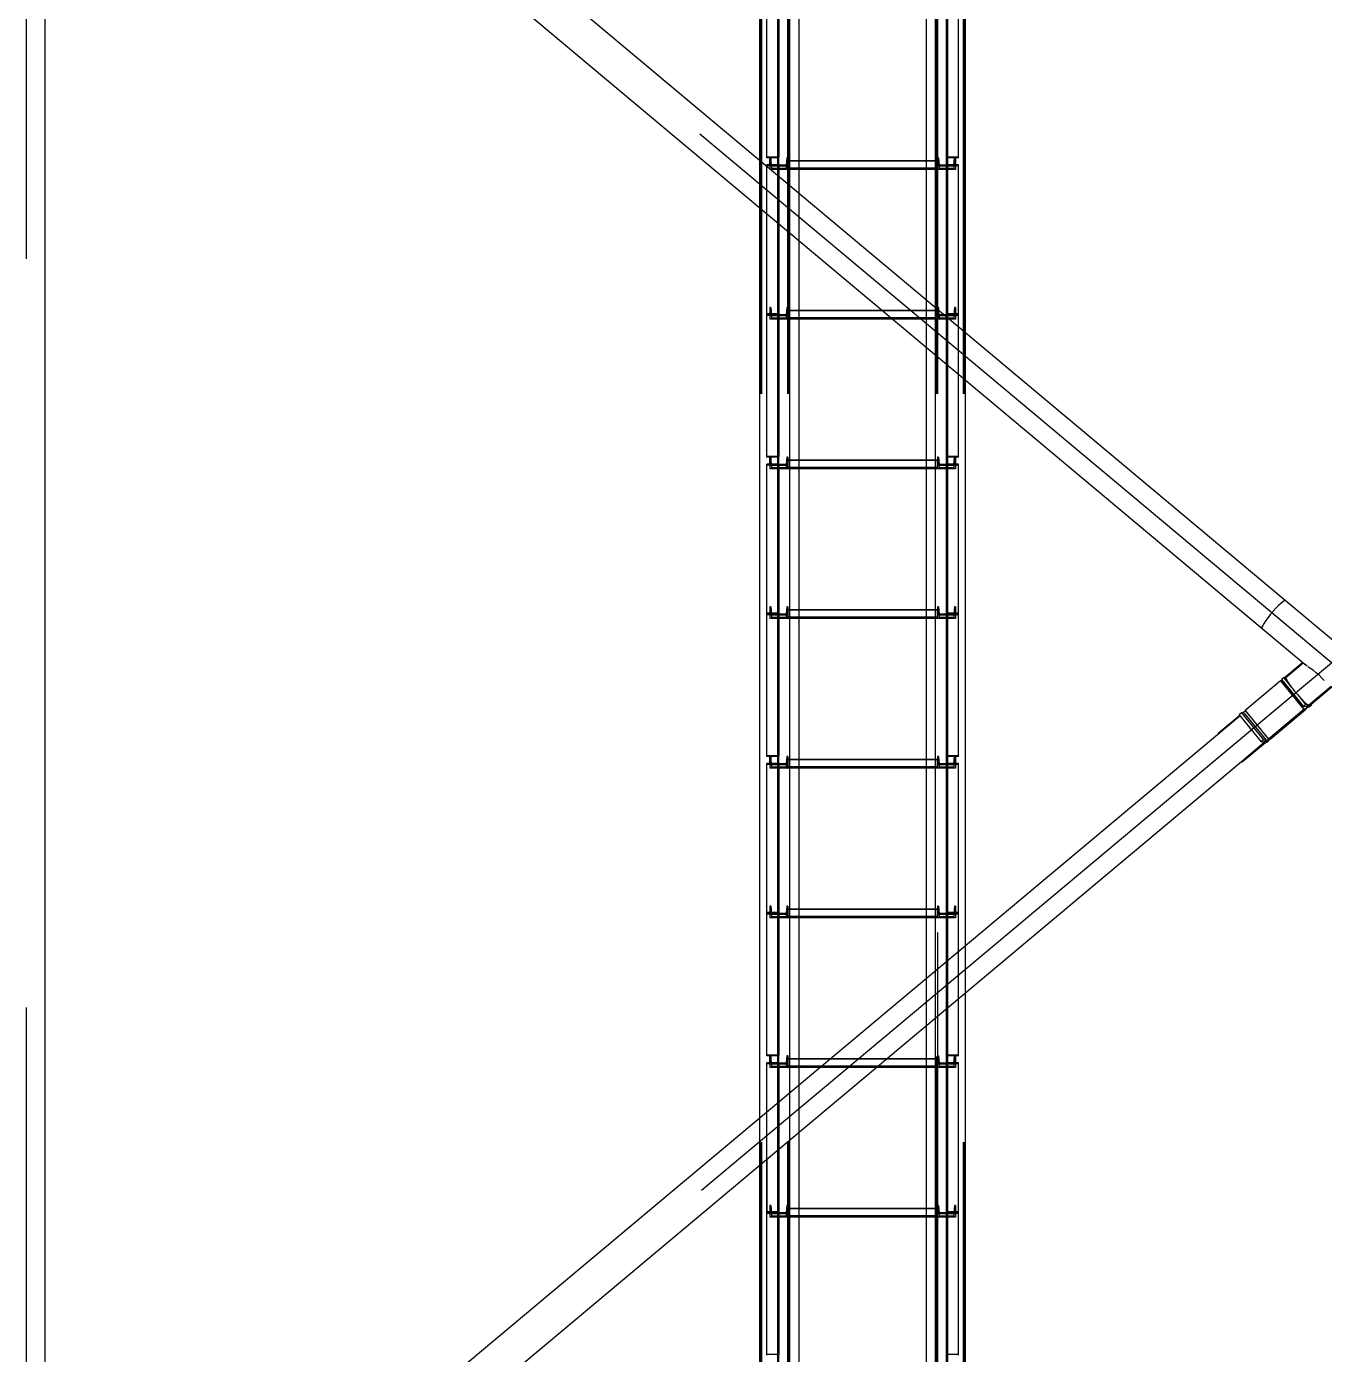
# Model space of a CAD drawing. Header units: millimetres. Extents: x 150209.93 to 150215.05, y 136675.65 to 136679.93.
# Drawn here: x 150210.9475 to 150211.1209, y 136677.8665 to 136678.0439 of the extents above; entities that cross this region are included whole.
import ezdxf

# ---------------------------------------------------------------- set-up
doc = ezdxf.new("R2010")
doc.units = ezdxf.units.MM
doc.header["$LTSCALE"] = 0.25
for name, pattern in [('CENTER', [50.8, 31.75, -6.35, 6.35, -6.35]), ('XKITLINE00', [0]), ('XKITLINE02', [4, 2, -2]), ('XKITLINE03', [6, 3, -1, 1, -1])]:
    doc.linetypes.add(name, pattern=pattern)

# ---------------------------------------------------------------- blocks, each defined once
blk = doc.blocks.new('çatıı')
at = {"color": 116, "linetype": 'XKITLINE02', "true_color": 0x136734}
for p, q in [((10587.15, 10820.27), (10587.15, 12464.01)), ((10587.68, 10820.27), (10587.68, 12464.27)), ((10604.92, 10820.27), (10604.92, 12464.27)), ((10605.45, 10820.27), (10605.45, 12464.01)), ((10704.55, 10820.27), (10704.54, 12464.01)), ((10705.08, 10820.27), (10705.07, 12464.27)), ((10722.31, 10820.27), (10722.31, 12464.27)), ((10722.85, 10820.27), (10722.84, 12464.01)), ((10723.69, 10867.93), (10723.69, 12464.01)), ((10605, 10820.27), (10605, 12460.68)), ((10605.85, 10820.3), (10605.85, 12460.65)), ((10612.5, 10820.66), (10612.5, 12460.66)), ((10697.5, 10884.14), (10697.5, 12460.66)), ((10704.15, 10820.3), (10704.15, 12460.65)), ((10705, 10820.27), (10705, 12460.68)), ((10606.3, 10854.23), (10606.3, 12426.32)), ((10703.69, 10880.3), (10703.69, 12400.21)), ((10704.15, 12377.22), (10704.15, 10820.3)), ((10705, 12377.22), (10705, 10820.27)), ((10591.01, 11977.69), (10591.01, 12072.91)), ((10598.21, 11972.34), (10598.21, 12072.32)), ((10599.01, 11972.34), (10599.01, 12072.91)), ((10710.99, 11972.34), (10710.99, 12072.91)), ((10711.79, 11972.34), (10711.79, 12072.32)), ((10718.99, 11977.69), (10718.99, 12072.91)), ((10586.3, 11944.21), (10586.3, 11975.88)), ((10599.01, 11978.28), (10591.01, 11978.28)), ((10598.21, 11977.69), (10591.01, 11977.69)), ((10593.7, 11977.71), (10593.02, 11977.71)), ((10593.02, 11972.21), (10593.02, 11977.71)), ((10593.02, 11977.71), (10593.02, 11975.44)), ((10594.08, 11972.91), (10593.7, 11977.71)), ((10593.7, 11977.71), (10593.7, 11975.44)), ((10599.01, 11978.16), (10598.21, 11978.16)), ((10598.21, 11934.29), (10598.21, 11978.16)), ((10599.01, 11872.95), (10599.01, 11978.16)), ((10604.34, 11977.71), (10603.95, 11972.91)), ((10605.02, 11977.71), (10604.34, 11977.71)), ((10604.34, 11977.71), (10604.34, 11975.44)), ((10605.02, 11977.71), (10605.02, 11972.21)), ((10605.02, 11977.71), (10605.02, 11975.44)), ((10605.02, 11969.94), (10605.02, 11975.68)), ((10612.5, 11975.68), (10605.02, 11975.68)), ((10705, 11975.67), (10605.02, 11975.67)), ((10705, 11975.68), (10697.5, 11975.68)), ((10705, 11977.71), (10705, 11975.44)), ((10705, 11977.71), (10705, 11972.21)), ((10705.68, 11977.71), (10705, 11977.71)), ((10705, 11969.94), (10705, 11975.68)), ((10705.68, 11977.71), (10705.68, 11975.44)), ((10705.68, 11977.71), (10706.06, 11972.91)), ((10718.99, 11978.28), (10710.99, 11978.28)), ((10710.99, 11872.95), (10710.99, 11978.16)), ((10711.79, 11978.16), (10710.99, 11978.16)), ((10711.79, 11873.52), (10711.79, 11978.16)), ((10718.99, 11977.69), (10711.79, 11977.69)), ((10715.93, 11972.91), (10716.32, 11977.71)), ((10716.32, 11977.71), (10716.32, 11975.44)), ((10717, 11977.71), (10716.32, 11977.71)), ((10717, 11975.44), (10717, 11977.71)), ((10717, 11977.69), (10717, 11972.21)), ((10598.21, 11973.04), (10591.01, 11973.04)), ((10591.01, 11940.32), (10591.01, 11973.04)), ((10599.01, 11972.47), (10591.01, 11972.47)), ((10593.7, 11975.44), (10593.02, 11975.44)), ((10593.02, 11975.44), (10593.02, 11969.94)), ((10605.02, 11972.21), (10593.02, 11972.21)), ((10593.02, 11972.21), (10593.02, 11969.94)), ((10605.02, 11969.94), (10593.02, 11969.94)), ((10593.7, 11975.44), (10594.08, 11970.64)), ((10603.95, 11972.91), (10594.08, 11972.91)), ((10594.08, 11972.91), (10594.08, 11970.64)), ((10603.95, 11970.64), (10594.08, 11970.64)), ((10599.01, 11972.34), (10598.21, 11972.34)), ((10604.34, 11975.44), (10603.95, 11970.64)), ((10603.95, 11972.91), (10603.95, 11970.64)), ((10605.02, 11975.44), (10604.34, 11975.44)), ((10705, 11975.45), (10605.02, 11975.45)), ((10605.02, 11975.44), (10605.02, 11969.94)), ((10705, 11975.44), (10605.02, 11975.44)), ((10605.02, 11972.21), (10605.02, 11969.94)), ((10705, 11970.86), (10605.02, 11970.86)), ((10705, 11970.66), (10605.02, 11970.66)), ((10612.5, 11970.18), (10605.02, 11970.18)), ((10612.5, 11969.94), (10605.02, 11969.94)), ((10705, 11970.18), (10697.5, 11970.18)), ((10705, 11969.94), (10697.5, 11969.94)), ((10705, 11975.44), (10705, 11969.94)), ((10705.68, 11975.44), (10705, 11975.44)), ((10705, 11972.21), (10705, 11969.94)), ((10717, 11972.21), (10705, 11972.21)), ((10717, 11969.94), (10705, 11969.94)), ((10705.68, 11975.44), (10706.06, 11970.64)), ((10706.06, 11972.91), (10706.06, 11970.64)), ((10715.93, 11972.91), (10706.06, 11972.91)), ((10715.93, 11970.64), (10706.06, 11970.64)), ((10718.99, 11972.47), (10710.99, 11972.47)), ((10711.79, 11972.34), (10710.99, 11972.34)), ((10718.99, 11973.04), (10711.79, 11973.04)), ((10716.32, 11975.44), (10715.93, 11970.64)), ((10715.93, 11972.91), (10715.93, 11970.64)), ((10717, 11975.44), (10716.32, 11975.44)), ((10717, 11975.44), (10717, 11969.94)), ((10717, 11972.21), (10717, 11969.94)), ((10718.99, 11872.95), (10718.99, 11973.04)), ((10606.3, 11927.46), (10606.3, 11959.14)), ((10612.5, 11922.27), (10612.5, 11953.95)), ((10591.01, 11872.95), (10591.01, 11940.32)), ((10598.21, 11873.52), (10598.21, 11934.29)), ((10599.01, 11933.62), (10599.01, 11872.95)), ((10599.01, 11878.65), (10598.21, 11878.65)), ((10697.5, 11851.1), (10697.5, 11882.78)), ((10711.79, 11878.65), (10710.99, 11878.65)), ((10598.21, 11873.52), (10591.01, 11873.52)), ((10591.01, 11777.73), (10591.01, 11872.95)), ((10599.01, 11872.95), (10591.01, 11872.95)), ((10599.01, 11872.95), (10591.01, 11872.95)), ((10598.21, 11872.36), (10591.01, 11872.36)), ((10593.7, 11877.73), (10593.02, 11877.73)), ((10593.02, 11877.73), (10593.02, 11872.23)), ((10593.02, 11877.73), (10593.02, 11875.46)), ((10593.7, 11875.46), (10593.02, 11875.46)), ((10593.02, 11875.46), (10593.02, 11869.96)), ((10605.02, 11872.23), (10593.02, 11872.23)), ((10593.02, 11872.23), (10593.02, 11869.96)), ((10605.02, 11869.96), (10593.02, 11869.96)), ((10593.7, 11877.73), (10594.08, 11872.93)), ((10593.7, 11877.73), (10593.7, 11875.46)), ((10593.7, 11875.46), (10594.08, 11870.66)), ((10603.95, 11872.93), (10594.08, 11872.93)), ((10594.08, 11872.93), (10594.08, 11870.66)), ((10603.95, 11870.66), (10594.08, 11870.66)), ((10598.21, 11772.39), (10598.21, 11872.36)), ((10599.01, 11772.39), (10599.01, 11872.95)), ((10604.34, 11877.73), (10603.95, 11872.93)), ((10604.34, 11875.46), (10603.95, 11870.66)), ((10603.95, 11872.93), (10603.95, 11870.66)), ((10605.02, 11877.73), (10604.34, 11877.73)), ((10604.34, 11877.73), (10604.34, 11875.46)), ((10605.02, 11875.46), (10604.34, 11875.46)), ((10605.02, 11877.73), (10605.02, 11872.23)), ((10605.02, 11877.73), (10605.02, 11875.46)), ((10605.02, 11869.96), (10605.02, 11875.7)), ((10612.5, 11875.7), (10605.02, 11875.7)), ((10705, 11875.69), (10605.02, 11875.69)), ((10705, 11875.47), (10605.02, 11875.47)), ((10605.02, 11875.46), (10605.02, 11869.96)), ((10705, 11875.46), (10605.02, 11875.46)), ((10605.02, 11872.23), (10605.02, 11869.96)), ((10705, 11870.88), (10605.02, 11870.88)), ((10705, 11870.68), (10605.02, 11870.68)), ((10612.5, 11870.2), (10605.02, 11870.2)), ((10612.5, 11869.96), (10605.02, 11869.96)), ((10705, 11875.7), (10668.11, 11875.7)), ((10705, 11870.2), (10674.68, 11870.2)), ((10705, 11869.96), (10674.97, 11869.96)), ((10703.69, 11845.91), (10703.69, 11877.59)), ((10705, 11875.46), (10705, 11877.73)), ((10705, 11872.23), (10705, 11877.73)), ((10705.68, 11877.73), (10705, 11877.73)), ((10705, 11869.96), (10705, 11875.7)), ((10705, 11869.96), (10705, 11875.46)), ((10705.68, 11875.46), (10705, 11875.46)), ((10705, 11872.23), (10705, 11869.96)), ((10717, 11872.23), (10705, 11872.23)), ((10717, 11869.96), (10705, 11869.96)), ((10705.68, 11877.73), (10705.68, 11875.46)), ((10706.06, 11872.93), (10705.68, 11877.73)), ((10706.06, 11870.66), (10705.68, 11875.46)), ((10706.06, 11872.93), (10706.06, 11870.66)), ((10715.93, 11872.93), (10706.06, 11872.93)), ((10715.93, 11870.66), (10706.06, 11870.66)), ((10710.99, 11772.39), (10710.99, 11872.95)), ((10718.99, 11872.95), (10710.99, 11872.95)), ((10718.99, 11872.95), (10710.99, 11872.95)), ((10718.99, 11873.52), (10711.79, 11873.52)), ((10711.79, 11772.39), (10711.79, 11872.36)), ((10718.99, 11872.36), (10711.79, 11872.36)), ((10716.32, 11877.73), (10715.93, 11872.93)), ((10716.32, 11875.46), (10715.93, 11870.66)), ((10715.93, 11872.93), (10715.93, 11870.66)), ((10716.32, 11877.73), (10716.32, 11875.46)), ((10717, 11877.73), (10716.32, 11877.73)), ((10717, 11875.46), (10716.32, 11875.46)), ((10717, 11877.73), (10717, 11875.46)), ((10717, 11877.73), (10717, 11872.23)), ((10717, 11875.46), (10717, 11869.96)), ((10717, 11872.23), (10717, 11869.96)), ((10718.99, 11777.73), (10718.99, 11872.95)), ((10599.01, 11867.02), (10598.21, 11867.02)), ((10711.79, 11867.02), (10710.99, 11867.02)), ((10723.69, 11829.16), (10723.69, 11860.84)), ((10599.01, 11778.32), (10591.01, 11778.32)), ((10598.21, 11777.73), (10591.01, 11777.73)), ((10598.21, 11773.08), (10591.01, 11773.08)), ((10591.01, 11672.99), (10591.01, 11773.08)), ((10599.01, 11772.51), (10591.01, 11772.51)), ((10593.7, 11777.75), (10593.02, 11777.75)), ((10593.02, 11772.25), (10593.02, 11777.75)), ((10593.02, 11777.75), (10593.02, 11775.48)), ((10593.7, 11775.48), (10593.02, 11775.48)), ((10593.02, 11775.48), (10593.02, 11769.98)), ((10605.02, 11772.25), (10593.02, 11772.25)), ((10593.02, 11772.25), (10593.02, 11769.98)), ((10594.08, 11772.95), (10593.7, 11777.75)), ((10593.7, 11777.75), (10593.7, 11775.48)), ((10593.7, 11775.48), (10594.08, 11770.68)), ((10603.95, 11772.95), (10594.08, 11772.95)), ((10594.08, 11772.95), (10594.08, 11770.68)), ((10599.01, 11778.2), (10598.21, 11778.2)), ((10598.21, 11673.56), (10598.21, 11778.2)), ((10599.01, 11772.39), (10598.21, 11772.39)), ((10599.01, 11672.99), (10599.01, 11778.2)), ((10604.34, 11777.75), (10603.95, 11772.95)), ((10604.34, 11775.48), (10603.95, 11770.68)), ((10603.95, 11772.95), (10603.95, 11770.68)), ((10605.02, 11777.75), (10604.34, 11777.75)), ((10604.34, 11777.75), (10604.34, 11775.48)), ((10605.02, 11775.48), (10604.34, 11775.48)), ((10605.02, 11777.75), (10605.02, 11772.25)), ((10605.02, 11777.75), (10605.02, 11775.48)), ((10605.02, 11769.98), (10605.02, 11775.72)), ((10612.5, 11775.72), (10605.02, 11775.72)), ((10705, 11775.71), (10605.02, 11775.71)), ((10705, 11775.49), (10605.02, 11775.49)), ((10605.02, 11775.48), (10605.02, 11769.98)), ((10705, 11775.48), (10605.02, 11775.48)), ((10605.02, 11772.25), (10605.02, 11769.98)), ((10705, 11775.72), (10697.5, 11775.72)), ((10705, 11777.75), (10705, 11775.48)), ((10705, 11777.75), (10705, 11772.25)), ((10705.68, 11777.75), (10705, 11777.75)), ((10705, 11769.98), (10705, 11775.72)), ((10705, 11775.48), (10705, 11769.98)), ((10705.68, 11775.48), (10705, 11775.48)), ((10705, 11772.25), (10705, 11769.98)), ((10717, 11772.25), (10705, 11772.25)), ((10705.68, 11777.75), (10705.68, 11775.48)), ((10705.68, 11777.75), (10706.06, 11772.95)), ((10705.68, 11775.48), (10706.06, 11770.68)), ((10706.06, 11772.95), (10706.06, 11770.68)), ((10715.93, 11772.95), (10706.06, 11772.95)), ((10718.99, 11778.32), (10710.99, 11778.32)), ((10710.99, 11672.99), (10710.99, 11778.2)), ((10711.79, 11778.2), (10710.99, 11778.2)), ((10718.99, 11772.51), (10710.99, 11772.51)), ((10711.79, 11772.39), (10710.99, 11772.39)), ((10711.79, 11673.56), (10711.79, 11778.2)), ((10718.99, 11777.73), (10711.79, 11777.73)), ((10718.99, 11773.08), (10711.79, 11773.08)), ((10715.93, 11772.95), (10716.32, 11777.75)), ((10716.32, 11775.48), (10715.93, 11770.68)), ((10715.93, 11772.95), (10715.93, 11770.68)), ((10716.32, 11777.75), (10716.32, 11775.48)), ((10717, 11777.75), (10716.32, 11777.75)), ((10717, 11775.48), (10716.32, 11775.48)), ((10717, 11775.48), (10717, 11777.75)), ((10717, 11777.73), (10717, 11772.25)), ((10717, 11775.48), (10717, 11769.98)), ((10717, 11772.25), (10717, 11769.98)), ((10718.99, 11672.99), (10718.99, 11773.08)), ((10605.02, 11769.98), (10593.02, 11769.98)), ((10603.95, 11770.68), (10594.08, 11770.68)), ((10705, 11770.9), (10605.02, 11770.9)), ((10705, 11770.7), (10605.02, 11770.7)), ((10612.5, 11770.22), (10605.02, 11770.22)), ((10612.5, 11769.98), (10605.02, 11769.98)), ((10705, 11770.22), (10697.5, 11770.22)), ((10705, 11769.98), (10697.5, 11769.98)), ((10717, 11769.98), (10705, 11769.98)), ((10715.93, 11770.68), (10706.06, 11770.68)), ((10593.7, 11677.77), (10593.02, 11677.77)), ((10593.02, 11677.77), (10593.02, 11672.27)), ((10593.02, 11677.77), (10593.02, 11675.5)), ((10593.7, 11675.5), (10593.02, 11675.5)), ((10593.02, 11675.5), (10593.02, 11670)), ((10593.7, 11677.77), (10594.08, 11672.97)), ((10593.7, 11677.77), (10593.7, 11675.5)), ((10593.7, 11675.5), (10594.08, 11670.7)), ((10599.01, 11678.69), (10598.21, 11678.69)), ((10604.34, 11677.77), (10603.95, 11672.97)), ((10604.34, 11675.5), (10603.95, 11670.7)), ((10605.02, 11677.77), (10604.34, 11677.77)), ((10604.34, 11677.77), (10604.34, 11675.5)), ((10605.02, 11675.5), (10604.34, 11675.5)), ((10605.02, 11677.77), (10605.02, 11672.27)), ((10605.02, 11677.77), (10605.02, 11675.5)), ((10605.02, 11670), (10605.02, 11675.74)), ((10612.5, 11675.74), (10605.02, 11675.74)), ((10705, 11675.73), (10605.02, 11675.73)), ((10705, 11675.51), (10605.02, 11675.51)), ((10605.02, 11675.5), (10605.02, 11670)), ((10705, 11675.5), (10605.02, 11675.5)), ((10705, 11675.74), (10697.5, 11675.74)), ((10705, 11677.77), (10705, 11675.5)), ((10705, 11677.77), (10705, 11672.27)), ((10705.68, 11677.77), (10705, 11677.77)), ((10705, 11670), (10705, 11675.74)), ((10705, 11675.5), (10705, 11670)), ((10705.68, 11675.5), (10705, 11675.5)), ((10705.68, 11677.77), (10705.68, 11675.5)), ((10705.68, 11677.77), (10706.06, 11672.97)), ((10705.68, 11675.5), (10706.06, 11670.7)), ((10711.79, 11678.69), (10710.99, 11678.69)), ((10716.32, 11677.77), (10715.93, 11672.97)), ((10716.32, 11675.5), (10715.93, 11670.7)), ((10716.32, 11677.77), (10716.32, 11675.5)), ((10717, 11677.77), (10716.32, 11677.77)), ((10717, 11675.5), (10716.32, 11675.5)), ((10717, 11677.77), (10717, 11675.5)), ((10717, 11677.77), (10717, 11672.27)), ((10717, 11675.5), (10717, 11670)), ((10598.21, 11673.56), (10591.01, 11673.56)), ((10591.01, 11577.77), (10591.01, 11672.99)), ((10599.01, 11672.99), (10591.01, 11672.99)), ((10599.01, 11672.99), (10591.01, 11672.99)), ((10598.21, 11672.4), (10591.01, 11672.4)), ((10605.02, 11672.27), (10593.02, 11672.27)), ((10593.02, 11672.27), (10593.02, 11670)), ((10605.02, 11670), (10593.02, 11670)), ((10603.95, 11672.97), (10594.08, 11672.97)), ((10594.08, 11672.97), (10594.08, 11670.7)), ((10603.95, 11670.7), (10594.08, 11670.7)), ((10598.21, 11572.43), (10598.21, 11672.4)), ((10599.01, 11667.06), (10598.21, 11667.06)), ((10599.01, 11572.43), (10599.01, 11672.99)), ((10603.95, 11672.97), (10603.95, 11670.7)), ((10605.02, 11672.27), (10605.02, 11670)), ((10705, 11670.92), (10605.02, 11670.92)), ((10705, 11670.72), (10605.02, 11670.72)), ((10612.5, 11670.25), (10605.02, 11670.25)), ((10612.5, 11670), (10605.02, 11670)), ((10705, 11670.25), (10697.5, 11670.25)), ((10705, 11670), (10697.5, 11670)), ((10705, 11672.27), (10705, 11670)), ((10717, 11672.27), (10705, 11672.27)), ((10717, 11670), (10705, 11670)), ((10706.06, 11672.97), (10706.06, 11670.7)), ((10715.93, 11672.97), (10706.06, 11672.97)), ((10715.93, 11670.7), (10706.06, 11670.7)), ((10710.99, 11572.43), (10710.99, 11672.99)), ((10718.99, 11672.99), (10710.99, 11672.99)), ((10718.99, 11672.99), (10710.99, 11672.99)), ((10711.79, 11667.06), (10710.99, 11667.06)), ((10718.99, 11673.56), (10711.79, 11673.56)), ((10711.79, 11572.43), (10711.79, 11672.4)), ((10718.99, 11672.4), (10711.79, 11672.4)), ((10715.93, 11672.97), (10715.93, 11670.7)), ((10717, 11672.27), (10717, 11670)), ((10718.99, 11577.77), (10718.99, 11672.99)), ((10599.01, 11578.36), (10591.01, 11578.36)), ((10598.21, 11577.77), (10591.01, 11577.77)), ((10593.7, 11577.79), (10593.02, 11577.79)), ((10593.02, 11572.29), (10593.02, 11577.79)), ((10593.02, 11577.79), (10593.02, 11575.52)), ((10594.08, 11572.99), (10593.7, 11577.79)), ((10593.7, 11577.79), (10593.7, 11575.52)), ((10599.01, 11578.24), (10598.21, 11578.24)), ((10598.21, 11473.61), (10598.21, 11578.24)), ((10599.01, 11473.04), (10599.01, 11578.24)), ((10604.34, 11577.79), (10603.95, 11572.99)), ((10605.02, 11577.79), (10604.34, 11577.79)), ((10604.34, 11577.79), (10604.34, 11575.52)), ((10605.02, 11577.79), (10605.02, 11572.29)), ((10605.02, 11577.79), (10605.02, 11575.52)), ((10705, 11577.79), (10705, 11575.52)), ((10705, 11577.79), (10705, 11572.29)), ((10705.68, 11577.79), (10705, 11577.79)), ((10705.68, 11577.79), (10705.68, 11575.52)), ((10705.68, 11577.79), (10706.06, 11572.99)), ((10718.99, 11578.36), (10710.99, 11578.36)), ((10710.99, 11473.04), (10710.99, 11578.24)), ((10711.79, 11578.24), (10710.99, 11578.24)), ((10711.79, 11473.61), (10711.79, 11578.24)), ((10718.99, 11577.77), (10711.79, 11577.77)), ((10715.93, 11572.99), (10716.32, 11577.79)), ((10716.32, 11577.79), (10716.32, 11575.52)), ((10717, 11577.79), (10716.32, 11577.79)), ((10717, 11575.52), (10717, 11577.79)), ((10717, 11577.77), (10717, 11572.29)), ((10598.21, 11573.12), (10591.01, 11573.12)), ((10591.01, 11473.04), (10591.01, 11573.12)), ((10599.01, 11572.55), (10591.01, 11572.55)), ((10593.7, 11575.52), (10593.02, 11575.52)), ((10593.02, 11575.52), (10593.02, 11570.02)), ((10605.02, 11572.29), (10593.02, 11572.29)), ((10593.02, 11572.29), (10593.02, 11570.02)), ((10605.02, 11570.02), (10593.02, 11570.02)), ((10593.7, 11575.52), (10594.08, 11570.72)), ((10603.95, 11572.99), (10594.08, 11572.99)), ((10594.08, 11572.99), (10594.08, 11570.72)), ((10603.95, 11570.72), (10594.08, 11570.72)), ((10599.01, 11572.43), (10598.21, 11572.43)), ((10604.34, 11575.52), (10603.95, 11570.72)), ((10603.95, 11572.99), (10603.95, 11570.72)), ((10605.02, 11575.52), (10604.34, 11575.52)), ((10605.02, 11570.02), (10605.02, 11575.76)), ((10612.5, 11575.76), (10605.02, 11575.76)), ((10705, 11575.75), (10605.02, 11575.75)), ((10705, 11575.54), (10605.02, 11575.54)), ((10605.02, 11575.52), (10605.02, 11570.02)), ((10705, 11575.52), (10605.02, 11575.52)), ((10605.02, 11572.29), (10605.02, 11570.02)), ((10705, 11570.94), (10605.02, 11570.94)), ((10705, 11570.74), (10605.02, 11570.74)), ((10612.5, 11570.27), (10605.02, 11570.27)), ((10612.5, 11570.02), (10605.02, 11570.02)), ((10705, 11575.76), (10697.5, 11575.76)), ((10705, 11570.27), (10697.5, 11570.27)), ((10705, 11570.02), (10697.5, 11570.02)), ((10705, 11570.02), (10705, 11575.76)), ((10705, 11575.52), (10705, 11570.02)), ((10705.68, 11575.52), (10705, 11575.52)), ((10705, 11572.29), (10705, 11570.02)), ((10717, 11572.29), (10705, 11572.29)), ((10717, 11570.02), (10705, 11570.02)), ((10705.68, 11575.52), (10706.06, 11570.72)), ((10706.06, 11572.99), (10706.06, 11570.72)), ((10715.93, 11572.99), (10706.06, 11572.99)), ((10715.93, 11570.72), (10706.06, 11570.72)), ((10718.99, 11572.55), (10710.99, 11572.55)), ((10711.79, 11572.43), (10710.99, 11572.43)), ((10718.99, 11573.12), (10711.79, 11573.12)), ((10716.32, 11575.52), (10715.93, 11570.72)), ((10715.93, 11572.99), (10715.93, 11570.72)), ((10717, 11575.52), (10716.32, 11575.52)), ((10717, 11575.52), (10717, 11570.02)), ((10717, 11572.29), (10717, 11570.02)), ((10718.99, 11473.04), (10718.99, 11573.12)), ((10598.21, 11473.61), (10591.01, 11473.61)), ((10591.01, 11377.81), (10591.01, 11473.04)), ((10599.01, 11473.04), (10591.01, 11473.04)), ((10599.01, 11473.04), (10591.01, 11473.04)), ((10598.21, 11472.44), (10591.01, 11472.44)), ((10593.7, 11477.81), (10593.02, 11477.81)), ((10593.02, 11477.81), (10593.02, 11472.31)), ((10593.02, 11477.81), (10593.02, 11475.54)), ((10593.7, 11475.54), (10593.02, 11475.54)), ((10593.02, 11475.54), (10593.02, 11470.04)), ((10605.02, 11472.31), (10593.02, 11472.31)), ((10593.02, 11472.31), (10593.02, 11470.04)), ((10605.02, 11470.04), (10593.02, 11470.04)), ((10593.7, 11477.81), (10594.08, 11473.01)), ((10593.7, 11477.81), (10593.7, 11475.54)), ((10593.7, 11475.54), (10594.08, 11470.74)), ((10603.95, 11473.01), (10594.08, 11473.01)), ((10594.08, 11473.01), (10594.08, 11470.74)), ((10603.95, 11470.74), (10594.08, 11470.74)), ((10599.01, 11478.73), (10598.21, 11478.73)), ((10598.21, 11372.47), (10598.21, 11472.44)), ((10599.01, 11372.47), (10599.01, 11473.04)), ((10604.34, 11477.81), (10603.95, 11473.01)), ((10604.34, 11475.54), (10603.95, 11470.74)), ((10603.95, 11473.01), (10603.95, 11470.74)), ((10605.02, 11477.81), (10604.34, 11477.81)), ((10604.34, 11477.81), (10604.34, 11475.54)), ((10605.02, 11475.54), (10604.34, 11475.54)), ((10605.02, 11477.81), (10605.02, 11472.31)), ((10605.02, 11477.81), (10605.02, 11475.54)), ((10605.02, 11470.04), (10605.02, 11475.79)), ((10612.5, 11475.79), (10605.02, 11475.79)), ((10705, 11475.77), (10605.02, 11475.77)), ((10705, 11475.56), (10605.02, 11475.56)), ((10705, 11475.54), (10605.02, 11475.54)), ((10605.02, 11475.54), (10605.02, 11470.04)), ((10605.02, 11472.31), (10605.02, 11470.04)), ((10705, 11470.96), (10605.02, 11470.96)), ((10705, 11470.76), (10605.02, 11470.76)), ((10612.5, 11470.29), (10605.02, 11470.29)), ((10612.5, 11470.04), (10605.02, 11470.04)), ((10705, 11475.79), (10697.5, 11475.79)), ((10705, 11470.29), (10697.5, 11470.29)), ((10705, 11470.04), (10697.5, 11470.04)), ((10705, 11477.81), (10705, 11475.54)), ((10705, 11477.81), (10705, 11472.31)), ((10705.68, 11477.81), (10705, 11477.81)), ((10705, 11470.04), (10705, 11475.79)), ((10705, 11475.54), (10705, 11470.04)), ((10705.68, 11475.54), (10705, 11475.54)), ((10705, 11472.31), (10705, 11470.04)), ((10717, 11472.31), (10705, 11472.31)), ((10717, 11470.04), (10705, 11470.04)), ((10705.68, 11477.81), (10705.68, 11475.54)), ((10705.68, 11477.81), (10706.06, 11473.01)), ((10705.68, 11475.54), (10706.06, 11470.74)), ((10706.06, 11473.01), (10706.06, 11470.74)), ((10715.93, 11473.01), (10706.06, 11473.01)), ((10715.93, 11470.74), (10706.06, 11470.74)), ((10711.79, 11478.73), (10710.99, 11478.73)), ((10718.99, 11473.04), (10710.99, 11473.04)), ((10710.99, 11372.47), (10710.99, 11473.04)), ((10718.99, 11473.04), (10710.99, 11473.04)), ((10718.99, 11473.61), (10711.79, 11473.61)), ((10711.79, 11372.47), (10711.79, 11472.44)), ((10718.99, 11472.44), (10711.79, 11472.44)), ((10716.32, 11477.81), (10715.93, 11473.01)), ((10716.32, 11475.54), (10715.93, 11470.74)), ((10715.93, 11473.01), (10715.93, 11470.74)), ((10716.32, 11477.81), (10716.32, 11475.54)), ((10717, 11477.81), (10716.32, 11477.81)), ((10717, 11475.54), (10716.32, 11475.54)), ((10717, 11477.81), (10717, 11475.54)), ((10717, 11477.81), (10717, 11472.31)), ((10717, 11475.54), (10717, 11470.04)), ((10717, 11472.31), (10717, 11470.04)), ((10718.99, 11377.81), (10718.99, 11473.04)), ((10599.01, 11467.1), (10598.21, 11467.1)), ((10711.79, 11467.1), (10710.99, 11467.1)), ((10723.69, 11419.75), (10723.69, 11451.37)), ((10703.69, 11403), (10703.69, 11434.63)), ((10697.5, 11397.81), (10697.5, 11429.43)), ((10599.01, 11378.4), (10591.01, 11378.4)), ((10598.21, 11377.81), (10591.01, 11377.81)), ((10598.21, 11373.16), (10591.01, 11373.16)), ((10591.01, 11273.08), (10591.01, 11373.16)), ((10599.01, 11372.59), (10591.01, 11372.59)), ((10593.7, 11377.83), (10593.02, 11377.83)), ((10593.02, 11372.33), (10593.02, 11377.83)), ((10593.02, 11377.83), (10593.02, 11375.56)), ((10593.7, 11375.56), (10593.02, 11375.56)), ((10593.02, 11375.56), (10593.02, 11370.06)), ((10594.08, 11373.03), (10593.7, 11377.83)), ((10593.7, 11377.83), (10593.7, 11375.56)), ((10593.7, 11375.56), (10594.08, 11370.76)), ((10603.95, 11373.03), (10594.08, 11373.03)), ((10594.08, 11373.03), (10594.08, 11370.76)), ((10599.01, 11378.28), (10598.21, 11378.28)), ((10598.21, 11273.65), (10598.21, 11378.28)), ((10599.01, 11372.47), (10598.21, 11372.47)), ((10599.01, 11316.16), (10599.01, 11378.28)), ((10604.34, 11377.83), (10603.95, 11373.03)), ((10604.34, 11375.56), (10603.95, 11370.76)), ((10603.95, 11373.03), (10603.95, 11370.76)), ((10605.02, 11377.83), (10604.34, 11377.83)), ((10604.34, 11377.83), (10604.34, 11375.56)), ((10605.02, 11375.56), (10604.34, 11375.56)), ((10605.02, 11377.83), (10605.02, 11372.33)), ((10605.02, 11377.83), (10605.02, 11375.56)), ((10605.02, 11370.06), (10605.02, 11375.81)), ((10612.5, 11375.81), (10605.02, 11375.81)), ((10705, 11375.79), (10605.02, 11375.79)), ((10705, 11375.58), (10605.02, 11375.58)), ((10605.02, 11375.56), (10605.02, 11370.06)), ((10705, 11375.56), (10605.02, 11375.56)), ((10671.22, 11375.81), (10633.45, 11375.81)), ((10705, 11375.81), (10697.5, 11375.81)), ((10705, 11377.83), (10705, 11375.56)), ((10705, 11377.83), (10705, 11372.33)), ((10705.68, 11377.83), (10705, 11377.83)), ((10705, 11370.06), (10705, 11375.81)), ((10705, 11375.56), (10705, 11370.06)), ((10705.68, 11375.56), (10705, 11375.56)), ((10705.68, 11377.83), (10705.68, 11375.56)), ((10705.68, 11377.83), (10706.06, 11373.03)), ((10705.68, 11375.56), (10706.06, 11370.76)), ((10706.06, 11373.03), (10706.06, 11370.76)), ((10715.93, 11373.03), (10706.06, 11373.03)), ((10718.99, 11378.4), (10710.99, 11378.4)), ((10710.99, 11273.08), (10710.99, 11378.28)), ((10711.79, 11378.28), (10710.99, 11378.28)), ((10718.99, 11372.59), (10710.99, 11372.59)), ((10711.79, 11372.47), (10710.99, 11372.47)), ((10711.79, 11273.65), (10711.79, 11378.28)), ((10718.99, 11377.81), (10711.79, 11377.81)), ((10718.99, 11373.16), (10711.79, 11373.16)), ((10715.93, 11373.03), (10716.32, 11377.83)), ((10716.32, 11375.56), (10715.93, 11370.76)), ((10715.93, 11373.03), (10715.93, 11370.76)), ((10716.32, 11377.83), (10716.32, 11375.56)), ((10717, 11377.83), (10716.32, 11377.83)), ((10717, 11375.56), (10716.32, 11375.56)), ((10717, 11375.56), (10717, 11377.83)), ((10717, 11377.81), (10717, 11372.33)), ((10717, 11375.56), (10717, 11370.06)), ((10718.99, 11273.08), (10718.99, 11373.16)), ((10605.02, 11372.33), (10593.02, 11372.33)), ((10593.02, 11372.33), (10593.02, 11370.06)), ((10605.02, 11370.06), (10593.02, 11370.06)), ((10603.95, 11370.76), (10594.08, 11370.76)), ((10605.02, 11372.33), (10605.02, 11370.06)), ((10705, 11370.99), (10605.02, 11370.99)), ((10705, 11370.78), (10605.02, 11370.78)), ((10612.5, 11370.31), (10605.02, 11370.31)), ((10612.5, 11370.06), (10605.02, 11370.06)), ((10664.36, 11370.06), (10626.59, 11370.06)), ((10664.65, 11370.31), (10626.88, 11370.31)), ((10705, 11370.31), (10697.5, 11370.31)), ((10705, 11370.06), (10697.5, 11370.06)), ((10705, 11372.33), (10705, 11370.06)), ((10717, 11372.33), (10705, 11372.33)), ((10717, 11370.06), (10705, 11370.06)), ((10715.93, 11370.76), (10706.06, 11370.76)), ((10717, 11372.33), (10717, 11370.06)), ((10612.5, 11326.64), (10612.5, 11358.26)), ((10606.3, 11321.45), (10606.3, 11353.07)), ((10586.3, 11304.7), (10586.3, 11336.33)), ((10598.21, 11315.49), (10598.21, 11278.77)), ((10599.01, 11273.08), (10599.01, 11316.16)), ((10591.01, 11309.46), (10591.01, 11273.65)), ((10593.7, 11277.85), (10593.02, 11277.85)), ((10593.02, 11277.85), (10593.02, 11272.36)), ((10593.02, 11277.85), (10593.02, 11275.58)), ((10593.7, 11275.58), (10593.02, 11275.58)), ((10593.02, 11275.58), (10593.02, 11270.08)), ((10593.7, 11277.85), (10594.08, 11273.06)), ((10593.7, 11277.85), (10593.7, 11275.58)), ((10593.7, 11275.58), (10594.08, 11270.78)), ((10599.01, 11278.77), (10598.21, 11278.77)), ((10604.34, 11277.85), (10603.95, 11273.06)), ((10604.34, 11275.58), (10603.95, 11270.78)), ((10605.02, 11277.85), (10604.34, 11277.85)), ((10604.34, 11277.85), (10604.34, 11275.58)), ((10605.02, 11275.58), (10604.34, 11275.58)), ((10605.02, 11277.85), (10605.02, 11272.36)), ((10605.02, 11277.85), (10605.02, 11275.58)), ((10605.02, 11270.08), (10605.02, 11275.83)), ((10612.5, 11275.83), (10605.02, 11275.83)), ((10705, 11275.81), (10605.02, 11275.81)), ((10705, 11275.6), (10605.02, 11275.6)), ((10705, 11275.58), (10605.02, 11275.58)), ((10605.02, 11275.58), (10605.02, 11270.08)), ((10705, 11275.83), (10697.5, 11275.83)), ((10705, 11277.85), (10705, 11275.58)), ((10705, 11277.85), (10705, 11272.36)), ((10705.68, 11277.85), (10705, 11277.85)), ((10705, 11270.08), (10705, 11275.83)), ((10705, 11275.58), (10705, 11270.08)), ((10705.68, 11275.58), (10705, 11275.58)), ((10705.68, 11277.85), (10705.68, 11275.58)), ((10705.68, 11277.85), (10706.06, 11273.06)), ((10705.68, 11275.58), (10706.06, 11270.78)), ((10711.79, 11278.77), (10710.99, 11278.77)), ((10716.32, 11277.85), (10715.93, 11273.06)), ((10716.32, 11275.58), (10715.93, 11270.78)), ((10716.32, 11277.85), (10716.32, 11275.58)), ((10717, 11277.85), (10716.32, 11277.85)), ((10717, 11275.58), (10716.32, 11275.58)), ((10717, 11277.85), (10717, 11275.58)), ((10717, 11277.85), (10717, 11272.36)), ((10717, 11275.58), (10717, 11270.08)), ((10598.21, 11273.65), (10591.01, 11273.65)), ((10599.01, 11273.08), (10591.01, 11273.08)), ((10591.01, 11177.85), (10591.01, 11273.08)), ((10599.01, 11273.08), (10591.01, 11273.08)), ((10598.21, 11272.48), (10591.01, 11272.48)), ((10605.02, 11272.36), (10593.02, 11272.36)), ((10593.02, 11272.36), (10593.02, 11270.08)), ((10605.02, 11270.08), (10593.02, 11270.08)), ((10603.95, 11273.06), (10594.08, 11273.06)), ((10594.08, 11273.06), (10594.08, 11270.78)), ((10603.95, 11270.78), (10594.08, 11270.78)), ((10598.21, 11172.51), (10598.21, 11272.48)), ((10599.01, 11267.14), (10598.21, 11267.14)), ((10599.01, 11172.51), (10599.01, 11273.08)), ((10603.95, 11273.06), (10603.95, 11270.78)), ((10605.02, 11272.36), (10605.02, 11270.08)), ((10705, 11271.01), (10605.02, 11271.01)), ((10705, 11270.81), (10605.02, 11270.81)), ((10612.5, 11270.33), (10605.02, 11270.33)), ((10612.5, 11270.08), (10605.02, 11270.08)), ((10705, 11270.33), (10697.5, 11270.33)), ((10705, 11270.08), (10697.5, 11270.08)), ((10705, 11272.36), (10705, 11270.08)), ((10717, 11272.36), (10705, 11272.36)), ((10717, 11270.08), (10705, 11270.08)), ((10706.06, 11273.06), (10706.06, 11270.78)), ((10715.93, 11273.06), (10706.06, 11273.06)), ((10715.93, 11270.78), (10706.06, 11270.78)), ((10718.99, 11273.08), (10710.99, 11273.08)), ((10710.99, 11172.51), (10710.99, 11273.08)), ((10718.99, 11273.08), (10710.99, 11273.08)), ((10711.79, 11267.14), (10710.99, 11267.14)), ((10718.99, 11273.65), (10711.79, 11273.65)), ((10711.79, 11172.51), (10711.79, 11272.48)), ((10718.99, 11272.48), (10711.79, 11272.48)), ((10715.93, 11273.06), (10715.93, 11270.78)), ((10717, 11272.36), (10717, 11270.08)), ((10718.99, 11177.85), (10718.99, 11273.08)), ((10599.01, 11178.44), (10591.01, 11178.44)), ((10718.99, 11178.44), (10710.99, 11178.44))]:
    blk.add_line(p, q, dxfattribs=at)
at = {"color": 1, "linetype": 'XKITLINE03'}
for p, q in [((10599, 10814.34), (10599, 12467.81)), ((10711, 10814.34), (10710.99, 12467.81)), ((10605, 10820.27), (10605, 12460.27)), ((10705, 12460.27), (10705, 10820.27)), ((10599.01, 12072.91), (10599.01, 11978.28)), ((10710.99, 11978.28), (10710.99, 12072.91)), ((10599.01, 11972.47), (10599.01, 11872.95)), ((10605.02, 11972.21), (10605.02, 11969.94)), ((10705, 11970.18), (10605.02, 11970.18)), ((10705, 11969.94), (10705, 11972.21)), ((10710.99, 11872.95), (10710.99, 11972.47)), ((10599.01, 11872.95), (10599.01, 11778.32)), ((10605.02, 11872.23), (10605.02, 11869.96)), ((10705, 11870.2), (10605.02, 11870.2)), ((10705, 11869.96), (10705, 11872.23)), ((10710.99, 11778.32), (10710.99, 11872.95)), ((10599.01, 11772.51), (10599.01, 11672.99)), ((10605.02, 11772.25), (10605.02, 11769.98)), ((10705, 11769.98), (10705, 11772.25)), ((10710.99, 11672.99), (10710.99, 11772.51)), ((10705, 11770.22), (10605.02, 11770.22)), ((10599.01, 11672.99), (10599.01, 11578.36)), ((10605.02, 11672.27), (10605.02, 11670)), ((10705, 11670.25), (10605.02, 11670.25)), ((10705, 11670), (10705, 11672.27)), ((10710.99, 11578.36), (10710.99, 11672.99)), ((10599.01, 11572.55), (10599.01, 11473.04)), ((10605.02, 11572.29), (10605.02, 11570.02)), ((10705, 11570.27), (10605.02, 11570.27)), ((10705, 11570.02), (10705, 11572.29)), ((10710.99, 11473.04), (10710.99, 11572.55)), ((10599.01, 11473.04), (10599.01, 11378.4)), ((10605.02, 11472.31), (10605.02, 11470.04)), ((10705, 11470.29), (10605.02, 11470.29)), ((10705, 11470.04), (10705, 11472.31)), ((10710.99, 11378.4), (10710.99, 11473.04)), ((10599.01, 11372.59), (10599.01, 11273.08)), ((10710.99, 11273.08), (10710.99, 11372.59)), ((10605.02, 11372.33), (10605.02, 11370.06)), ((10705, 11370.31), (10605.02, 11370.31)), ((10705, 11370.06), (10705, 11372.33)), ((10599.01, 11273.08), (10599.01, 11178.44)), ((10605.02, 11272.36), (10605.02, 11270.08)), ((10705, 11270.33), (10605.02, 11270.33)), ((10705, 11270.08), (10705, 11272.36)), ((10710.99, 11178.44), (10710.99, 11273.08))]:
    blk.add_line(p, q, dxfattribs=at)
at = {"color": 8, "linetype": 'CENTER'}
for p, q in [((10096.38, 10910.27), (10096.38, 12370.27)), ((10929.55, 11672.63), (10096.38, 12370.27)), ((11005.43, 11609.09), (10929.55, 11672.63)), ((11006.79, 11672.6), (10930.63, 11608.82)), ((10930.63, 11608.82), (10096.38, 10910.27))]:
    blk.add_line(p, q, dxfattribs=at)
at = {"color": 8, "linetype": 'XKITLINE00'}
for p, q in [((10937.21, 11682.05), (10139.54, 12349.97)), ((10921.88, 11663.21), (10108.4, 12344.38)), ((10108.56, 12344.24), (10108.56, 10936.3)), ((10929.21, 11674.93), (10927.46, 11672.84)), ((10929.21, 11674.93), (10927.46, 11672.84)), ((10930.99, 11676.91), (10929.21, 11674.93)), ((10930.99, 11676.91), (10929.21, 11674.93)), ((10932.69, 11678.67), (10930.99, 11676.91)), ((10932.69, 11678.67), (10930.99, 11676.91)), ((10934.24, 11680.13), (10932.69, 11678.67)), ((10934.24, 11680.13), (10932.69, 11678.67)), ((10935.55, 11681.21), (10934.24, 11680.13)), ((10935.55, 11681.21), (10934.24, 11680.13)), ((10936.56, 11681.86), (10935.55, 11681.21)), ((10936.56, 11681.86), (10935.55, 11681.21)), ((10937.21, 11682.05), (10936.56, 11681.86)), ((10937.21, 11682.05), (10936.56, 11681.86)), ((10969.4, 11655.1), (10937.21, 11682.05)), ((10922.25, 11665.4), (10921.73, 11664.24)), ((10922.25, 11665.4), (10921.73, 11664.24)), ((10923.13, 11666.93), (10922.25, 11665.4)), ((10923.13, 11666.93), (10922.25, 11665.4)), ((10924.34, 11668.74), (10923.13, 11666.93)), ((10924.34, 11668.74), (10923.13, 11666.93)), ((10925.8, 11670.74), (10924.34, 11668.74)), ((10925.8, 11670.74), (10924.34, 11668.74)), ((10927.46, 11672.84), (10925.8, 11670.74)), ((10927.46, 11672.84), (10925.8, 11670.74)), ((10921.73, 11664.24), (10921.61, 11663.5)), ((10921.73, 11664.24), (10921.61, 11663.5)), ((10921.61, 11663.5), (10921.88, 11663.21)), ((10921.61, 11663.5), (10921.88, 11663.21)), ((10950.43, 11639.31), (10921.88, 11663.21)), ((10948.97, 11640.53), (10936.88, 11630.4)), ((10949.28, 11640.27), (10937.58, 11630.47)), ((10950.59, 11639.18), (10950.43, 11639.31)), ((10951.93, 11638.1), (10950.59, 11639.18)), ((10936.23, 11630.47), (10934.71, 11629.2)), ((10937.61, 11630.33), (10936.23, 11630.47)), ((10936.23, 11630.47), (10941.52, 11623.98)), ((10937.58, 11630.47), (10937.72, 11629.82)), ((10937.72, 11629.82), (10938.25, 11628.74)), ((10953.8, 11636.9), (10952.34, 11637.76)), ((10955.89, 11635.45), (10953.8, 11636.9)), ((10958.03, 11633.76), (10955.89, 11635.45)), ((10960.1, 11631.92), (10958.03, 11633.76)), ((10962.01, 11630.02), (10960.1, 11631.92)), ((10962.01, 11630.02), (10963.26, 11628.62)), ((10934.1, 11628.39), (10910.49, 11608.62)), ((10934.43, 11628.35), (10934.1, 11628.39)), ((10934.1, 11628.39), (10949.78, 11609.13)), ((10935.01, 11628.83), (10934.43, 11628.35)), ((10934.43, 11628.35), (10950.11, 11609.1)), ((10934.71, 11629.2), (10949.38, 11611.18)), ((10938.25, 11628.74), (10939.15, 11627.28)), ((10968.31, 11624.34), (10938.68, 11599.53)), ((10968.49, 11624.18), (10939.01, 11599.5)), ((10939.15, 11627.28), (10940.36, 11625.53)), ((10940.36, 11625.53), (10941.83, 11623.56)), ((10941.83, 11623.56), (10943.49, 11621.47)), ((10943.49, 11621.47), (10945.24, 11619.38)), ((10967.99, 11624.61), (10952.9, 11611.97)), ((10945.24, 11619.38), (10947, 11617.38)), ((10945.62, 11618.95), (10950.9, 11612.45)), ((10947, 11617.38), (10948.69, 11615.57)), ((10950.22, 11614.05), (10948.69, 11615.57)), ((10950.9, 11612.45), (10949.38, 11611.18)), ((10951.51, 11612.89), (10950.22, 11614.05)), ((10952.28, 11612.31), (10950.9, 11612.45)), ((10952.5, 11612.14), (10951.13, 11610.99)), ((10952.49, 11612.15), (10951.51, 11612.89)), ((10952.9, 11611.97), (10952.49, 11612.15)), ((10954.73, 11612.04), (10953.2, 11610.77)), ((10954.73, 11612.04), (10954.08, 11612.11)), ((10954.43, 11612.41), (10954.73, 11612.04)), ((10907.08, 11604.93), (10107.67, 10935.55)), ((10906.82, 11605.24), (10892.54, 11593.27)), ((10908.05, 11606.88), (10906.53, 11605.6)), ((10906.53, 11605.6), (10921.2, 11587.58)), ((10909.8, 11606.69), (10908.05, 11606.88)), ((10908.05, 11606.88), (10922.72, 11588.86)), ((10910.64, 11608.43), (10908.7, 11606.81)), ((10909.8, 11606.69), (10924.47, 11588.67)), ((10910.49, 11608.62), (10926.17, 11589.36)), ((10949.78, 11609.13), (10926.17, 11589.36)), ((10950.11, 11609.1), (10926.5, 11589.33)), ((10950.43, 11609.06), (10926.82, 11589.29)), ((10950.76, 11609.03), (10927.15, 11589.26)), ((10951.13, 11610.99), (10949.38, 11611.18)), ((10950.11, 11609.1), (10949.78, 11609.13)), ((10950.76, 11609.03), (10950.43, 11609.06)), ((10950.61, 11609.21), (10950.76, 11609.03)), ((10953.2, 11610.77), (10952.55, 11610.84)), ((10937.92, 11598.9), (10908.22, 11574.02)), ((10938.25, 11598.86), (10908.54, 11573.99)), ((10911.81, 11599.11), (10912.13, 11598.69)), ((10912.13, 11598.69), (10913.78, 11596.6)), ((10913.78, 11596.6), (10915.53, 11594.5)), ((10915.53, 11594.5), (10915.91, 11594.07)), ((10938.25, 11598.86), (10937.92, 11598.9)), ((10938.1, 11599.04), (10938.25, 11598.86)), ((10939.01, 11599.5), (10938.68, 11599.53)), ((10892.54, 11593.27), (10892.79, 11592.97)), ((10923.19, 11587.1), (10907.96, 11574.34)), ((10922.72, 11588.86), (10921.2, 11587.58)), ((10922.95, 11587.39), (10921.2, 11587.58)), ((10922.79, 11587.27), (10922.58, 11587.43)), ((10924.47, 11588.67), (10922.72, 11588.86)), ((10923.19, 11587.1), (10922.79, 11587.27)), ((10924.47, 11588.67), (10922.95, 11587.39)), ((10922.95, 11587.39), (10923.19, 11587.1)), ((10925.02, 11587.17), (10924.37, 11587.24)), ((10926.55, 11588.45), (10925.02, 11587.17)), ((10926.55, 11588.45), (10925.9, 11588.52)), ((10926.5, 11589.33), (10926.17, 11589.36)), ((10926.25, 11588.81), (10926.55, 11588.45)), ((10927.15, 11589.26), (10926.82, 11589.29)), ((10908.11, 11574.15), (10139.52, 10930.57)), ((10907.96, 11574.34), (10908.22, 11574.02)), ((10908.54, 11573.99), (10908.22, 11574.02))]:
    blk.add_line(p, q, dxfattribs=at)
at = {"color": 7, "linetype": 'XKITLINE00'}
for p, q in [((10586.3, 11975.88), (10586.3, 12349.97)), ((10606.3, 11959.14), (10606.3, 12349.97)), ((10612.5, 11953.95), (10612.5, 12349.97)), ((10697.5, 11882.78), (10697.5, 12349.97)), ((10703.69, 11877.59), (10703.69, 12349.97)), ((10723.69, 11860.84), (10723.69, 12349.97)), ((10697.5, 11975.68), (10612.5, 11975.68)), ((10697.5, 11970.18), (10612.5, 11970.18)), ((10697.5, 11969.94), (10612.5, 11969.94)), ((10586.3, 11336.33), (10586.3, 11944.21)), ((10606.3, 11353.07), (10606.3, 11927.46)), ((10612.5, 11358.26), (10612.5, 11922.27)), ((10668.11, 11875.7), (10612.5, 11875.7)), ((10674.68, 11870.2), (10612.5, 11870.2)), ((10674.97, 11869.96), (10612.5, 11869.96)), ((10697.5, 11429.43), (10697.5, 11851.1)), ((10703.69, 11434.63), (10703.69, 11845.91)), ((10723.69, 11451.37), (10723.69, 11829.16)), ((10697.5, 11775.72), (10612.5, 11775.72)), ((10697.5, 11770.22), (10612.5, 11770.22)), ((10697.5, 11769.98), (10612.5, 11769.98)), ((10697.5, 11675.74), (10612.5, 11675.74)), ((10697.5, 11670.25), (10612.5, 11670.25)), ((10697.5, 11670), (10612.5, 11670)), ((10697.5, 11575.76), (10612.5, 11575.76)), ((10697.5, 11570.27), (10612.5, 11570.27)), ((10697.5, 11570.02), (10612.5, 11570.02)), ((10697.5, 11475.79), (10612.5, 11475.79)), ((10697.5, 11470.29), (10612.5, 11470.29)), ((10697.5, 11470.04), (10612.5, 11470.04)), ((10723.69, 10930.57), (10723.69, 11419.75)), ((10703.69, 10930.57), (10703.69, 11403)), ((10697.5, 10930.57), (10697.5, 11397.81)), ((10633.45, 11375.81), (10612.5, 11375.81)), ((10697.5, 11375.81), (10671.22, 11375.81)), ((10626.88, 11370.31), (10612.5, 11370.31)), ((10626.59, 11370.06), (10612.5, 11370.06)), ((10697.5, 11370.06), (10664.36, 11370.06)), ((10697.5, 11370.31), (10664.65, 11370.31)), ((10606.3, 10930.57), (10606.3, 11321.45)), ((10612.5, 10930.57), (10612.5, 11326.64)), ((10586.3, 10930.57), (10586.3, 11304.7)), ((10697.5, 11275.83), (10612.5, 11275.83)), ((10697.5, 11270.33), (10612.5, 11270.33)), ((10697.5, 11270.08), (10612.5, 11270.08))]:
    blk.add_line(p, q, dxfattribs=at)
at = {"color": 1, "linetype": 'XKITLINE00'}
for centre in [(10599.01, 11978.28), (10710.99, 11978.28), (10599.01, 11972.47), (10605.02, 11972.21), (10605.02, 11970.18), (10605.02, 11969.94), (10705, 11972.21), (10705, 11970.18), (10705, 11969.94), (10710.99, 11972.47), (10599.01, 11872.95), (10599.01, 11872.95), (10605.02, 11872.23), (10605.02, 11870.2), (10605.02, 11869.96), (10705, 11872.23), (10705, 11870.2), (10705, 11869.96), (10710.99, 11872.95), (10710.99, 11872.95), (10599.01, 11778.32), (10599.01, 11772.51), (10605.02, 11772.25), (10705, 11772.25), (10710.99, 11778.32), (10710.99, 11772.51), (10605.02, 11770.22), (10605.02, 11769.98), (10705, 11770.22), (10705, 11769.98), (10599.01, 11672.99), (10599.01, 11672.99), (10605.02, 11672.27), (10605.02, 11670.25), (10605.02, 11670), (10705, 11672.27), (10705, 11670.25), (10705, 11670), (10710.99, 11672.99), (10710.99, 11672.99), (10599.01, 11578.36), (10710.99, 11578.36), (10599.01, 11572.55), (10605.02, 11572.29), (10605.02, 11570.27), (10605.02, 11570.02), (10705, 11572.29), (10705, 11570.27), (10705, 11570.02), (10710.99, 11572.55), (10599.01, 11473.04), (10599.01, 11473.04), (10605.02, 11472.31), (10605.02, 11470.29), (10605.02, 11470.04), (10705, 11472.31), (10705, 11470.29), (10705, 11470.04), (10710.99, 11473.04), (10710.99, 11473.04), (10599.01, 11378.4), (10599.01, 11372.59), (10710.99, 11378.4), (10710.99, 11372.59), (10605.02, 11372.33), (10605.02, 11370.31), (10605.02, 11370.06), (10705, 11372.33), (10705, 11370.31), (10705, 11370.06), (10599.01, 11273.08), (10599.01, 11273.08), (10605.02, 11272.36), (10605.02, 11270.33), (10605.02, 11270.08), (10705, 11272.36), (10705, 11270.33), (10705, 11270.08), (10710.99, 11273.08), (10710.99, 11273.08), (10599.01, 11178.44), (10710.99, 11178.44)]:
    blk.add_circle(centre, 0.05, dxfattribs=at)
at = {"color": 8, "linetype": 'XKITLINE00'}
for centre in [(10929.55, 11672.63), (10929.55, 11672.63), (10930.63, 11608.82), (10930.63, 11608.82)]:
    blk.add_circle(centre, 0.05, dxfattribs=at)

msp = doc.modelspace()

# ---------------------------------------------------------------- block references
at = {"xscale": 0.0002000170049888334, "yscale": 0.0002000170049888334, "zscale": 0.0002000170049888334}
msp.add_blockref('çatıı', (150208.92807, 136675.63059), dxfattribs=at)

doc.saveas('drawing.dxf')
